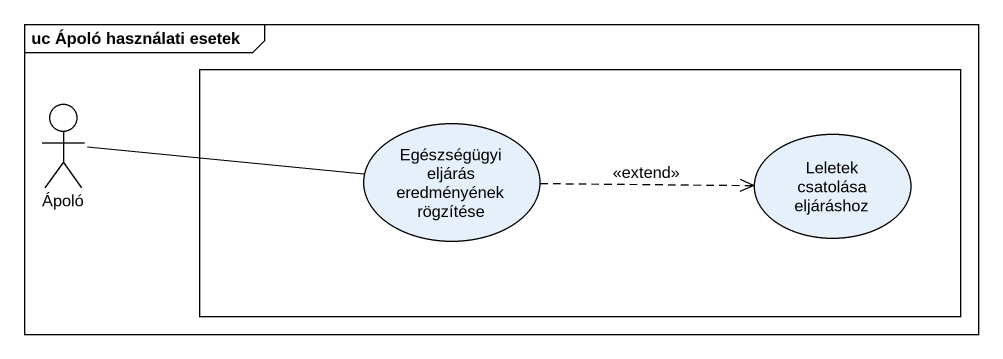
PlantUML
@startuml
mainframe uc Ápoló használati esetek
rectangle " " as rectangle1 {
  usecase "Egészségügyi eljárás eredményének rögzítése" as Egészségügyi_eljárás
  usecase "Leletek csatolása eljáráshoz" as Leletek_csatolása_eljáráshoz
}
actor Ápoló
Egészségügyi_eljárás -left- Ápoló
Egészségügyi_eljárás .right.> Leletek_csatolása_eljáráshoz : <<extend>>
@enduml
